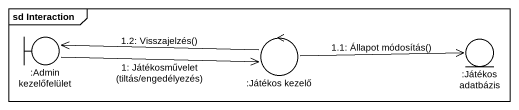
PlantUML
@startuml
mainframe sd Interaction
boundary ":Admin kezelőfelület" as Admin_kezelőfelület
control ":Játékos kezelő" as Játékos_kezelő
entity ":Játékos adatbázis" as Játékos_adatbázis
Admin_kezelőfelület -right-> Játékos_kezelő : 1: Játékosművelet (tiltás/engedélyezés)
Játékos_kezelő -right-> Játékos_adatbázis : 1.1: Állapot módosítás()
Játékos_kezelő -left-> Admin_kezelőfelület : 1.2: Visszajelzés()
@enduml
